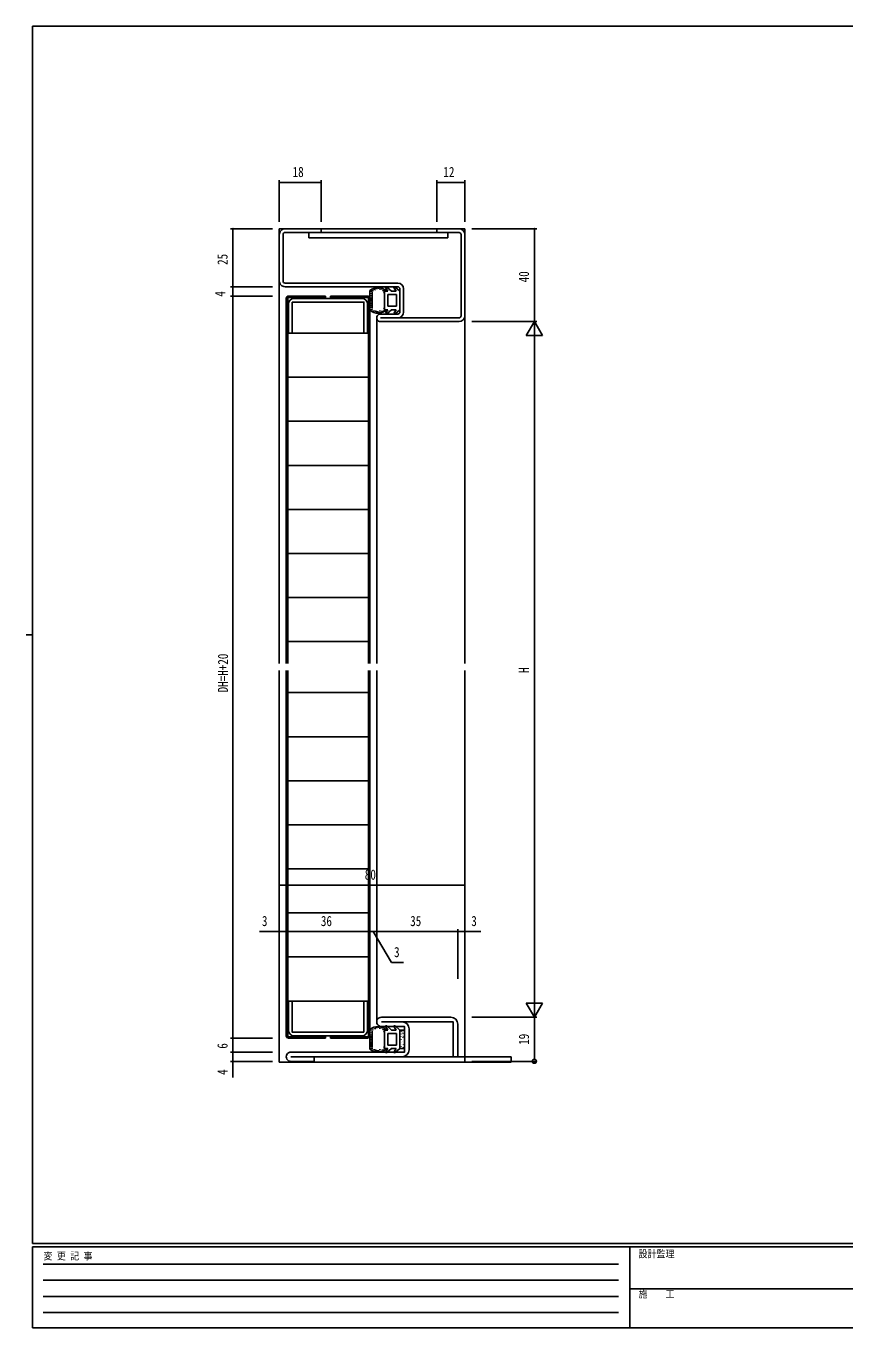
# Model space of a CAD drawing. Units: millimetres, scale not verified. Extents: x -397 to 397, y -282 to 282.
# Drawn here: x -397 to -43, y -282 to 279 of the extents above; entities that cross this region are included whole.
import ezdxf
from ezdxf.enums import TextEntityAlignment as Align

# ---------------------------------------------------------------- set-up
doc = ezdxf.new("R2010")
doc.units = ezdxf.units.MM
doc.header["$LTSCALE"] = 2
for name, color, linetype in [('0-2_YKK_11', 7, 'Continuous'), ('0-3_YKK_12', 2, 'Continuous'), ('0-4_YKK_13', 4, 'Continuous'), ('0-6_YKK_D', 6, 'Continuous'), ('0-7_YKK_ZWAK', 7, 'Continuous')]:
    doc.layers.add(name, color=color, linetype=linetype)
doc.styles.add('ＭＳ ゴシック', font='')
doc.styles.get('ＭＳ ゴシック').set_extended_font_data('MS Gothic')

msp = doc.modelspace()

# ---------------------------------------------------------------- linework, layer by layer
at = {"layer": '0-2_YKK_11'}
for p, q in [((-287.459, 169.37), (-287.459, 189.37)), ((-285.859, 189.37), (-285.859, 169.37)), ((-209.059, 154.37), (-209.059, 189.37)), ((-207.459, 189.37), (-207.459, 154.37)), ((-284.959, 168.47), (-236.359, 168.47)), ((-236.359, 166.87), (-284.959, 166.87)), ((-235.459, 155.971), (-235.459, 165.97)), ((-233.859, 165.97), (-233.859, 155.97)), ((-251.859, 161.87), (-281.059, 161.87)), ((-243.859, 155.07), (-236.359, 155.07)), ((-243.859, 153.47), (-209.959, 153.47)), ((-209.959, 151.87), (-243.859, 151.87)), ((-243.459, -148.13), (-213.459, -148.13)), ((-281.059, -156.13), (-251.859, -156.13)), ((-231.459, -153.13), (-231.459, -162.13)), ((-234.459, -165.13), (-282.459, -165.13))]:
    msp.add_line(p, q, dxfattribs=at)
for points in [[(-284.959, 191.87), (-269.459, 191.87), (-269.459, 190.27), (-284.959, 190.27)], [(-209.959, 190.27), (-219.459, 190.27), (-219.459, 191.87), (-209.959, 191.87)], [(-283.559, 159.37), (-283.559, 146.87), (-281.959, 146.87), (-281.959, 160.27)], [(-281.959, 160.27), (-250.959, 160.27), (-250.959, 146.87), (-249.359, 146.87), (-249.359, 159.37)], [(-250.959, -154.53), (-281.959, -154.53), (-281.959, -141.13), (-283.559, -141.13), (-283.559, -153.63)], [(-249.359, -153.63), (-249.359, -141.13), (-250.959, -141.13), (-250.959, -154.53)], [(-210.459, -151.13), (-210.459, -165.13), (-212.459, -165.13), (-212.459, -150.13), (-243.459, -150.13)], [(-282.459, -163.13), (-233.459, -163.13), (-233.459, -152.13), (-243.459, -152.13)], [(-272.759, -165.13), (-272.459, -165.43), (-272.459, -167.13), (-282.459, -167.13)]]:
    msp.add_lwpolyline(points, dxfattribs=at)
for centre, radius, start, end in [((-284.959, 189.37), 2.5, 89.99998, 180.00002), ((-209.959, 189.37), 2.5, 360, 89.99998), ((-284.959, 189.37), 0.9, 89.99998, 180.00002), ((-209.959, 189.37), 0.9, 360, 89.99998), ((-284.959, 169.37), 2.5, 179.99967, 270), ((-284.959, 169.37), 0.9, 180.00002, 270), ((-236.359, 165.97), 2.5, 360, 89.99998), ((-236.359, 165.97), 0.9, 360, 89.99998), ((-281.059, 159.37), 2.5, 90.00001, 179.99999), ((-251.859, 159.37), 2.5, 0.00001, 89.99999), ((-243.859, 153.47), 1.6, 89.99946, 270), ((-236.359, 155.971), 0.9, 270.00099, 360), ((-236.359, 155.97), 2.5, 270, 360), ((-209.959, 154.37), 0.9, 270, 360), ((-209.959, 154.37), 2.5, 270, 360), ((-243.459, -150.13), 2, 89.99999, 270.00001), ((-234.459, -153.13), 3, 0.00001, 89.99999), ((-213.459, -151.13), 3, 0.00001, 89.99999), ((-281.059, -153.63), 2.5, 180.00001, 269.99999), ((-251.859, -153.63), 2.5, 270.00001, 359.99999), ((-234.459, -162.13), 3, 270.00001, 359.99999), ((-282.459, -165.13), 2, 89.99999, 270.00001)]:
    msp.add_arc(centre, radius, start, end, dxfattribs=at)
at = {"layer": '0-3_YKK_12'}
for p, q in [((-287.459, 191.87), (-207.459, 191.87)), ((-287.459, 191.866), (-287.459, 4.37)), ((-207.459, 191.87), (-207.459, 4.37)), ((-245.459, 153.47), (-245.459, 4.37)), ((-287.459, -167.43), (-287.459, 1.37)), ((-245.459, -149.642), (-245.459, 1.37)), ((-207.459, -167.43), (-207.459, 1.37)), ((-287.459, -167.43), (-238.288, -167.43)), ((-229.659, -167.43), (-207.459, -167.43))]:
    msp.add_line(p, q, dxfattribs=at)
at = {"layer": '0-4_YKK_13'}
for p, q in [((-274.709, 190.27), (-274.709, 187.97)), ((-214.709, 190.27), (-274.709, 190.27)), ((-274.709, 187.97), (-214.709, 187.97)), ((-214.709, 187.97), (-214.709, 190.27)), ((-283.459, 162.87), (-267.559, 162.87)), ((-267.559, 162.87), (-267.559, 162.27)), ((-249.459, 162.87), (-265.359, 162.87)), ((-265.359, 162.87), (-265.359, 162.27)), ((-248.459, 165.213), (-248.459, 156.728)), ((-248.425, 164.575), (-248.425, 164.775)), ((-248.163, 165.004), (-248.163, 165.204)), ((-248.051, 163.894), (-248.051, 164.094)), ((-247.979, 162.983), (-247.979, 163.183)), ((-247.765, 164.698), (-247.765, 164.898)), ((-247.662, 164.885), (-247.662, 165.085)), ((-247.586, 163.054), (-247.586, 163.254)), ((-247.555, 165.302), (-247.555, 165.502)), ((-247.459, 157.451), (-247.459, 164.49)), ((-247.316, 164.766), (-247.316, 164.966)), ((-247.078, 165.171), (-247.078, 165.371)), ((-246.541, 165.577), (-246.541, 165.777)), ((-246.159, 165.362), (-246.159, 165.562)), ((-245.825, 165.78), (-245.825, 165.98)), ((-245.407, 165.803), (-245.407, 166.003)), ((-245.264, 166.102), (-245.264, 166.302)), ((-244.728, 166.137), (-244.728, 166.337)), ((-244.584, 165.935), (-244.584, 166.135)), ((-244.083, 165.529), (-244.083, 165.729)), ((-243.976, 166.09), (-243.976, 166.29)), ((-243.562, 165.732), (-243.562, 165.932)), ((-242.999, 165.674), (-242.999, 165.874)), ((-242.823, 165.193), (-242.823, 165.393)), ((-242.495, 164.899), (-242.495, 165.099)), ((-240.678, 164.97), (-242.159, 164.97)), ((-242.159, 164.97), (-242.159, 160.97)), ((-242.119, 165.251), (-242.119, 165.451)), ((-240.678, 164.97), (-241.58, 166.318)), ((-239.059, 164.97), (-241.138, 166.715)), ((-236.959, 163.47), (-240.659, 163.47)), ((-240.659, 158.47), (-240.659, 163.47)), ((-237.078, 164.97), (-239.059, 164.97)), ((-237.078, 164.97), (-237.98, 166.318)), ((-235.459, 164.97), (-237.538, 166.715)), ((-236.959, 158.47), (-236.959, 163.47)), ((-235.459, 164.97), (-235.459, 156.97)), ((-284.459, 161.87), (-284.459, 4.37)), ((-283.859, 162.27), (-283.859, 4.37)), ((-267.559, 162.27), (-283.859, 162.27)), ((-265.359, 162.27), (-249.059, 162.27)), ((-249.059, 162.27), (-249.059, 4.37)), ((-248.459, 161.87), (-248.459, 4.37)), ((-248.158, 158.497), (-248.158, 158.697)), ((-248.14, 160.838), (-248.14, 161.038)), ((-248.104, 159.569), (-248.104, 159.769)), ((-248.069, 161.571), (-248.069, 161.771)), ((-247.961, 159.837), (-247.961, 160.037)), ((-247.961, 157.764), (-247.961, 157.964)), ((-247.926, 162.393), (-247.926, 162.593)), ((-247.89, 158.765), (-247.89, 158.965)), ((-247.872, 159.211), (-247.872, 159.411)), ((-247.783, 161.964), (-247.783, 162.164)), ((-247.757, 157.084), (-247.757, 157.284)), ((-247.729, 161.285), (-247.729, 161.485)), ((-247.729, 160.498), (-247.729, 160.698)), ((-247.675, 158.05), (-247.675, 158.25)), ((-242.159, 156.97), (-242.159, 160.97)), ((-236.959, 158.47), (-240.659, 158.47)), ((-248.306, 156.988), (-248.306, 157.188)), ((-247.674, 156.738), (-247.674, 156.938)), ((-247.376, 156.928), (-247.376, 157.128)), ((-246.934, 156.404), (-246.934, 156.604)), ((-246.469, 156.463), (-246.469, 156.663)), ((-246.457, 156.189), (-246.457, 156.389)), ((-246.231, 156.427), (-246.231, 156.627)), ((-245.861, 156.022), (-245.861, 156.222)), ((-245.73, 156.296), (-245.73, 156.496)), ((-245.467, 155.891), (-245.467, 156.091)), ((-245.276, 156.093), (-245.276, 156.293)), ((-244.704, 155.879), (-244.704, 156.079)), ((-244.68, 156.058), (-244.68, 156.258)), ((-244.155, 156.451), (-244.155, 156.651)), ((-244.071, 155.688), (-244.071, 155.888)), ((-243.988, 156.225), (-243.988, 156.425)), ((-243.656, 156.219), (-243.656, 156.419)), ((-243.234, 156.266), (-243.234, 156.466)), ((-242.847, 156.325), (-242.847, 156.525)), ((-242.225, 156.653), (-242.225, 156.853)), ((-240.678, 156.97), (-242.159, 156.97)), ((-240.678, 156.97), (-241.58, 155.623)), ((-239.059, 156.97), (-241.138, 155.226)), ((-237.078, 156.97), (-239.059, 156.971)), ((-237.078, 156.97), (-237.98, 155.623)), ((-235.459, 156.97), (-237.538, 155.226)), ((-283.859, 146.87), (-249.059, 146.87)), ((-283.859, 127.87), (-249.359, 127.87)), ((-283.859, 108.87), (-249.059, 108.87)), ((-283.859, 89.87), (-249.359, 89.87)), ((-283.859, 70.87), (-249.359, 70.87)), ((-283.859, 51.87), (-249.359, 51.87)), ((-283.859, 32.87), (-249.359, 32.87)), ((-283.859, 13.87), (-249.359, 13.87)), ((-284.459, -156.13), (-284.459, 1.37)), ((-283.859, -156.53), (-283.859, 1.37)), ((-249.059, -156.53), (-249.059, 1.37)), ((-248.459, -156.13), (-248.459, 1.37)), ((-283.859, -8.13), (-249.059, -8.13)), ((-283.859, -27.13), (-249.059, -27.13)), ((-283.859, -46.13), (-249.059, -46.13)), ((-283.859, -65.13), (-249.059, -65.13)), ((-283.859, -84.13), (-249.059, -84.13)), ((-283.859, -103.13), (-249.059, -103.13)), ((-283.859, -122.13), (-249.059, -122.13)), ((-283.859, -141.13), (-249.059, -141.13)), ((-283.859, -156.53), (-267.559, -156.53)), ((-267.559, -157.13), (-283.459, -157.13)), ((-267.559, -156.53), (-267.559, -157.13)), ((-265.359, -156.53), (-265.359, -157.13)), ((-249.059, -156.53), (-265.359, -156.53)), ((-265.359, -157.13), (-249.459, -157.13)), ((-248.459, -153.387), (-248.459, -161.872)), ((-248.425, -154.025), (-248.425, -153.825)), ((-248.163, -153.596), (-248.163, -153.396)), ((-248.069, -157.029), (-248.069, -156.829)), ((-248.051, -154.706), (-248.051, -154.506)), ((-247.979, -155.618), (-247.979, -155.418)), ((-247.926, -156.207), (-247.926, -156.007)), ((-247.783, -156.636), (-247.783, -156.436)), ((-247.765, -153.902), (-247.765, -153.702)), ((-247.729, -157.315), (-247.729, -157.115)), ((-247.662, -153.715), (-247.662, -153.515)), ((-247.586, -155.546), (-247.586, -155.346)), ((-247.555, -153.298), (-247.555, -153.098)), ((-247.459, -161.149), (-247.459, -154.11)), ((-247.316, -153.834), (-247.316, -153.634)), ((-247.078, -153.429), (-247.078, -153.229)), ((-246.541, -153.023), (-246.541, -152.823)), ((-246.159, -153.238), (-246.159, -153.038)), ((-245.825, -152.82), (-245.825, -152.62)), ((-245.408, -152.797), (-245.408, -152.597)), ((-245.264, -152.498), (-245.264, -152.298)), ((-244.728, -152.463), (-244.728, -152.263)), ((-244.584, -152.665), (-244.584, -152.465)), ((-244.083, -153.071), (-244.083, -152.871)), ((-243.976, -152.51), (-243.976, -152.31)), ((-243.562, -152.868), (-243.562, -152.668)), ((-242.999, -152.926), (-242.999, -152.726)), ((-242.823, -153.407), (-242.823, -153.207)), ((-242.495, -153.701), (-242.495, -153.501)), ((-240.678, -153.63), (-242.159, -153.63)), ((-242.159, -153.63), (-242.159, -157.63)), ((-242.12, -153.349), (-242.12, -153.149)), ((-240.678, -153.63), (-241.58, -152.282)), ((-239.059, -153.63), (-241.138, -151.885)), ((-236.959, -155.13), (-240.659, -155.13)), ((-240.659, -160.13), (-240.659, -155.13)), ((-237.078, -153.63), (-239.059, -153.63)), ((-237.078, -153.63), (-237.98, -152.282)), ((-235.459, -153.63), (-237.538, -151.885)), ((-236.959, -160.13), (-236.959, -155.13)), ((-235.459, -153.63), (-235.459, -161.63)), ((-233.459, -153.63), (-235.459, -153.63)), ((-235.459, -153.63), (-235.459, -161.63)), ((-235.045, -156.394), (-235.045, -156.294)), ((-234.933, -154.226), (-234.933, -154.126)), ((-234.821, -155.347), (-234.821, -155.247)), ((-234.373, -156.02), (-234.373, -155.92)), ((-234.335, -154.487), (-234.335, -154.387)), ((-234.335, -154.487), (-234.335, -154.387)), ((-234.223, -156.992), (-234.223, -156.892)), ((-234.036, -155.198), (-234.036, -155.098)), ((-233.85, -156.394), (-233.85, -156.294)), ((-233.775, -154.151), (-233.775, -154.051)), ((-233.459, -161.63), (-233.459, -153.63)), ((-248.306, -161.612), (-248.306, -161.412)), ((-248.158, -160.104), (-248.158, -159.904)), ((-248.14, -157.762), (-248.14, -157.562)), ((-248.104, -159.031), (-248.104, -158.831)), ((-247.961, -158.763), (-247.961, -158.563)), ((-247.961, -160.836), (-247.961, -160.636)), ((-247.89, -159.835), (-247.89, -159.635)), ((-247.872, -159.389), (-247.872, -159.189)), ((-247.757, -161.516), (-247.757, -161.316)), ((-247.729, -158.102), (-247.729, -157.902)), ((-247.675, -160.55), (-247.675, -160.35)), ((-247.674, -161.862), (-247.674, -161.662)), ((-247.376, -161.672), (-247.376, -161.472)), ((-246.934, -162.196), (-246.934, -161.996)), ((-246.469, -162.137), (-246.469, -161.937)), ((-246.457, -162.411), (-246.457, -162.211)), ((-246.231, -162.173), (-246.231, -161.973)), ((-245.861, -162.578), (-245.861, -162.378)), ((-245.73, -162.304), (-245.73, -162.104)), ((-245.467, -162.709), (-245.467, -162.509)), ((-245.276, -162.507), (-245.276, -162.307)), ((-244.704, -162.721), (-244.704, -162.521)), ((-244.68, -162.542), (-244.68, -162.342)), ((-244.155, -162.149), (-244.155, -161.949)), ((-244.072, -162.912), (-244.072, -162.712)), ((-243.988, -162.375), (-243.988, -162.175)), ((-243.656, -162.381), (-243.656, -162.181)), ((-243.234, -162.334), (-243.234, -162.134)), ((-242.847, -162.275), (-242.847, -162.075)), ((-242.225, -161.947), (-242.225, -161.747)), ((-242.159, -161.63), (-242.159, -157.63)), ((-240.678, -161.63), (-242.159, -161.63)), ((-240.678, -161.63), (-241.58, -162.977)), ((-239.059, -161.63), (-241.138, -163.374)), ((-236.959, -160.13), (-240.659, -160.13)), ((-237.078, -161.63), (-239.059, -161.63)), ((-237.078, -161.63), (-237.98, -162.977)), ((-235.459, -161.63), (-237.538, -163.374)), ((-235.459, -161.63), (-233.459, -161.63)), ((-234.971, -159.049), (-234.971, -158.949)), ((-234.971, -160.731), (-234.971, -160.631)), ((-234.933, -157.815), (-234.933, -157.715)), ((-234.56, -159.759), (-234.56, -159.659)), ((-234.298, -158.787), (-234.298, -158.687)), ((-233.962, -161.142), (-233.962, -161.042)), ((-233.85, -159.946), (-233.85, -159.846)), ((-233.775, -158.189), (-233.775, -158.089)), ((-272.459, -165.13), (-272.459, -167.43)), ((-187.459, -165.13), (-272.459, -165.13)), ((-272.459, -167.43), (-187.459, -167.43)), ((-187.459, -167.43), (-187.459, -165.13))]:
    msp.add_line(p, q, dxfattribs=at)
for centre, radius, start, end in [((-283.459, 161.87), 1, 90, 180), ((-249.459, 161.87), 1, 0, 90), ((-244.959, 160.97), 5.5, 46.65824, 129.51963), ((-244.959, 160.97), 4.3, 49.37051, 56.2499), ((-241.331, 166.485), 0.3, 49.99756, 213.78886), ((-237.731, 166.485), 0.3, 49.99756, 213.78886), ((-244.959, 160.97), 4.3, 303.7499, 310.62928), ((-244.959, 160.97), 5.5, 230.48036, 313.34175), ((-241.331, 155.456), 0.3, 146.21114, 310.00244), ((-237.731, 155.456), 0.3, 146.21114, 310.00244), ((-283.459, -156.13), 1, 180, 270), ((-249.459, -156.13), 1, 270, 0), ((-244.959, -157.63), 5.5, 46.65824, 129.51963), ((-244.959, -157.63), 4.3, 49.37051, 56.2499), ((-241.331, -152.115), 0.3, 49.99756, 213.78886), ((-237.731, -152.115), 0.3, 49.99756, 213.78886), ((-244.959, -157.63), 5.5, 230.48036, 313.34175), ((-244.959, -157.63), 4.3, 303.7499, 310.62928), ((-241.331, -163.144), 0.3, 146.21114, 310.00244), ((-237.731, -163.144), 0.3, 146.21114, 310.00244)]:
    msp.add_arc(centre, radius, start, end, dxfattribs=at)
at = {"layer": '0-6_YKK_D'}
for p, q in [((-287.459, 194.87), (-287.459, 212.87)), ((-287.459, 211.87), (-269.459, 211.87)), ((-269.459, 194.87), (-269.459, 212.87)), ((-219.459, 194.87), (-219.459, 212.87)), ((-219.459, 211.87), (-207.459, 211.87)), ((-207.459, 194.87), (-207.459, 212.87)), ((-290.459, 191.87), (-308.459, 191.87)), ((-307.459, 191.87), (-307.459, 166.87)), ((-204.459, 191.87), (-176.459, 191.87)), ((-177.459, 191.87), (-177.459, 151.87)), ((-290.459, 166.87), (-308.459, 166.87)), ((-290.459, 166.87), (-308.459, 166.87)), ((-290.459, 162.87), (-308.459, 162.87)), ((-290.459, 162.87), (-308.459, 162.87)), ((-307.459, 166.87), (-307.459, 162.87)), ((-307.459, 162.87), (-307.459, -157.13)), ((-204.459, 151.87), (-176.459, 151.87)), ((-204.459, 151.87), (-176.459, 151.87)), ((-177.459, 151.87), (-180.959, 145.808)), ((-177.459, 151.87), (-177.459, 139.746)), ((-177.459, 151.87), (-173.959, 145.808)), ((-180.959, 145.808), (-173.959, 145.808)), ((-177.459, 144.87), (-177.459, -141.13)), ((-287.459, -117.645), (-287.459, -90.13)), ((-287.459, -91.13), (-207.459, -91.13)), ((-207.459, -117.645), (-207.459, -90.13)), ((-287.459, -111.13), (-296.059, -111.13)), ((-287.459, -137.645), (-287.459, -110.13)), ((-284.459, -111.13), (-287.459, -111.13)), ((-284.459, -120.827), (-284.459, -110.13)), ((-284.459, -120.827), (-284.459, -110.13)), ((-284.459, -111.13), (-248.459, -111.13)), ((-248.459, -120.319), (-248.459, -110.13)), ((-248.459, -120.319), (-248.459, -110.13)), ((-248.459, -111.13), (-245.459, -111.13)), ((-246.959, -111.13), (-239.068, -124.533)), ((-245.459, -120.481), (-245.459, -110.13)), ((-245.459, -131.273), (-245.459, -110.13)), ((-245.459, -111.13), (-210.459, -111.13)), ((-210.459, -131.493), (-210.459, -110.13)), ((-210.459, -131.493), (-210.459, -110.13)), ((-210.459, -111.13), (-207.459, -111.13)), ((-207.459, -131.512), (-207.459, -110.13)), ((-207.459, -111.13), (-200.559, -111.13)), ((-239.068, -124.533), (-233.868, -124.533)), ((-177.459, -148.13), (-177.459, -136.005)), ((-173.959, -142.067), (-180.959, -142.067)), ((-177.459, -148.13), (-180.959, -142.067)), ((-177.459, -148.13), (-173.959, -142.067)), ((-204.459, -148.13), (-176.459, -148.13)), ((-204.459, -148.13), (-176.459, -148.13)), ((-177.459, -148.13), (-177.459, -165.43)), ((-290.459, -157.13), (-308.459, -157.13)), ((-290.459, -157.13), (-308.459, -157.13)), ((-307.459, -157.13), (-307.459, -163.13)), ((-290.459, -163.13), (-308.459, -163.13)), ((-290.459, -163.13), (-308.459, -163.13)), ((-290.459, -167.13), (-308.459, -167.13)), ((-307.459, -163.13), (-307.459, -167.13)), ((-307.459, -167.13), (-307.459, -174.03)), ((-204.459, -167.13), (-176.459, -167.13)), ((-177.459, -166.28), (-177.459, -165.43))]:
    msp.add_line(p, q, dxfattribs=at)
msp.add_circle((-177.459, -167.13), 0.85, dxfattribs=at)
for centre, start, end in [((-287.459, 211.87), 0, 180), ((-287.459, 211.87), 180, 0), ((-269.459, 211.87), 0, 180), ((-269.459, 211.87), 180, 0), ((-219.459, 211.87), 0, 180), ((-219.459, 211.87), 180, 0), ((-207.459, 211.87), 0, 180), ((-207.459, 211.87), 180, 0), ((-307.459, 191.87), 90, 270), ((-307.459, 191.87), 270, 90), ((-177.459, 191.87), 90, 270), ((-177.459, 191.87), 270, 90), ((-307.459, 166.87), 90, 270), ((-307.459, 166.87), 90, 270), ((-307.459, 162.87), 90, 270), ((-307.459, 162.87), 90, 270), ((-307.459, 166.87), 270, 90), ((-307.459, 166.87), 270, 90), ((-307.459, 162.87), 270, 90), ((-307.459, 162.87), 270, 90), ((-287.459, -91.13), 0, 180), ((-287.459, -91.13), 180, 0), ((-207.459, -91.13), 0, 180), ((-207.459, -91.13), 180, 0), ((-287.459, -111.13), 0, 180), ((-287.459, -111.13), 180, 0), ((-284.459, -111.13), 0, 180), ((-284.459, -111.13), 0, 180), ((-284.459, -111.13), 180, 0), ((-284.459, -111.13), 180, 0), ((-248.459, -111.13), 0, 180), ((-248.459, -111.13), 0, 180), ((-248.459, -111.13), 180, 0), ((-248.459, -111.13), 180, 0), ((-245.459, -111.13), 0, 180), ((-245.459, -111.13), 0, 180), ((-245.459, -111.13), 180, 0), ((-245.459, -111.13), 180, 0), ((-210.459, -111.13), 0, 180), ((-210.459, -111.13), 0, 180), ((-210.459, -111.13), 180, 0), ((-210.459, -111.13), 180, 0), ((-207.459, -111.13), 0, 180), ((-207.459, -111.13), 180, 0), ((-307.459, -157.13), 90, 270), ((-307.459, -157.13), 90, 270), ((-307.459, -157.13), 270, 90), ((-307.459, -157.13), 270, 90), ((-307.459, -163.13), 90, 270), ((-307.459, -163.13), 90, 270), ((-307.459, -167.13), 90, 270), ((-307.459, -163.13), 270, 90), ((-307.459, -163.13), 270, 90), ((-307.459, -167.13), 270, 90)]:
    msp.add_arc(centre, 0.106, start, end, dxfattribs=at)
at = {"layer": '0-7_YKK_ZWAK'}
for p, q in [((376.1, 279.3), (-393.9, 279.3)), ((-393.9, -245.7), (-393.9, 279.3)), ((-396.7, 16.8), (-393.9, 16.8)), ((376.1, -245.7), (-393.9, -245.7)), ((338.3, -247.1), (-393.9, -247.1)), ((-393.9, -282.1), (-393.9, -247.1)), ((-136.3, -247.1), (-136.3, -282.1)), ((-389.301, -254.612), (-141.109, -254.612)), ((-389.301, -261.541), (-141.109, -261.541)), ((-389.301, -268.47), (-141.109, -268.47)), ((-136.3, -265.299), (-7.5, -265.299)), ((-389.301, -275.398), (-141.109, -275.398)), ((-393.9, -282.1), (338.3, -282.1))]:
    msp.add_line(p, q, dxfattribs=at)

# ---------------------------------------------------------------- texts
at = {"layer": '0-6_YKK_D', "style": 'ＭＳ ゴシック', "width": 0.8}
for s, p in [('18', (-281.724, 212.87)), ('12', (-216.712, 212.87)), ('80', (-250.59, -90.13)), ('3', (-294.97, -110.13)), ('36', (-269.541, -110.13)), ('35', (-231.029, -110.13)), ('3', (-204.67, -110.13)), ('3', (-237.979, -123.533))]:
    msp.add_text(s, height=4.399, dxfattribs=at).set_placement(p, align=Align.BOTTOM_LEFT)
for s, p in [('25', (-308.459, 176.288)), ('40', (-178.459, 168.776)), ('4', (-309.492, 162.573)), ('DH=H+20', (-308.259, -8.07)), ('H', (-178.459, 0.323)), ('19', (-178.459, -160.02)), ('6', (-308.459, -161.689)), ('4', (-308.459, -172.977))]:
    msp.add_text(s, height=4.399, rotation=90, dxfattribs=at).set_placement(p, align=Align.BOTTOM_LEFT)
at = {"layer": '0-7_YKK_ZWAK', "style": 'ＭＳ ゴシック', "width": 0.9}
for s, p in [('変 更 記 事', (-389.186, -253.547)), ('設計監理', (-132.531, -252.633)), ('施\u3000\u3000工', (-132.531, -269.954))]:
    msp.add_text(s, height=3.079, dxfattribs=at).set_placement(p, align=Align.BOTTOM_LEFT)

doc.saveas('drawing.dxf')
